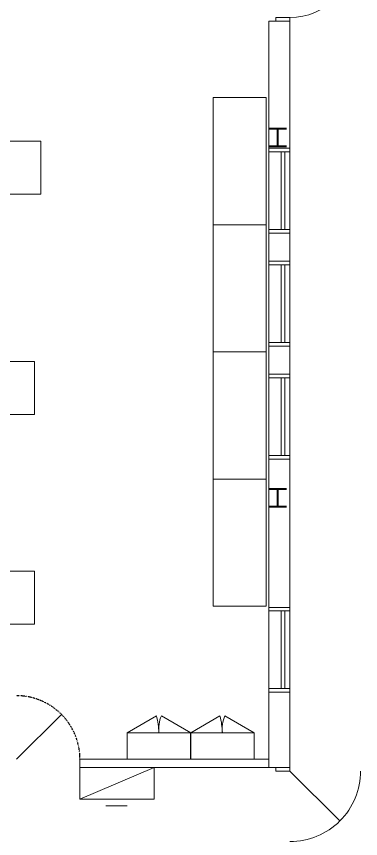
# Model space of a CAD drawing. Header units: inches. Extents: x -27 to 7514, y -484 to 2591.
# Drawn here: x 4698.1 to 4893.1, y 251.7 to 717.2 of the extents above; entities that cross this region are included whole.
import ezdxf

# ---------------------------------------------------------------- set-up
doc = ezdxf.new("R2010")
doc.units = ezdxf.units.IN
doc.header["$MEASUREMENT"] = 0
doc.linetypes.add('DIVIDE', pattern=[1.25, 0.5, -0.25, 0, -0.25, 0, -0.25])
for name, color, linetype, lineweight in [('A-Col', 6, 'Continuous', 40), ('A-Ext-Gl', 190, 'Continuous', 20), ('A-Ext-Wall', 70, 'Continuous', 20), ('F-FreeStand', 211, 'Continuous', 20), ('FS-File', 50, 'Continuous', 20), ('I-CWall', 110, 'Continuous', 20), ('I-Dor', 210, 'Continuous', 30)]:
    doc.layers.add(name, color=color, linetype=linetype, lineweight=lineweight)

# ---------------------------------------------------------------- blocks, each defined once
blk = doc.blocks.new('1W')
at = {"linetype": 'Continuous'}
for p, q in [((0.417, 0.417), (-0.417, 0.417)), ((0, 0.417), (0, -0.417)), ((0.417, -0.417), (-0.417, -0.417))]:
    blk.add_line(p, q, dxfattribs=at)
blk = doc.blocks.new('WIND2')
at = {"linetype": 'Continuous'}
for p, q in [((0, 4), (0, 0)), ((1, 4), (0, 4)), ((1, 0), (1, 4)), ((1, 3.833), (0, 3.833)), ((0.25, 0.167), (0.25, 3.833)), ((0.417, 0.167), (0.417, 3.833)), ((0, 0.167), (1, 0.167)), ((0, 0), (1, 0))]:
    blk.add_line(p, q, dxfattribs=at)
blk = doc.blocks.new('DOOR36')
at = {"linetype": 'Continuous'}
blk.add_line((0, 0), (2.121, 2.121), dxfattribs=at)
blk.add_arc((0, 0), 3, 360, 90, dxfattribs=at)
blk = doc.blocks.new('36_door')
at = {"linetype": 'Continuous'}
blk.add_line((0, 0), (-25.455996, -25.455996), dxfattribs=at)
at = {"linetype": 'DIVIDE'}
blk.add_arc((0, 0), 36, 180, 270, dxfattribs=at)
blk = doc.blocks.new('SLF425')
at = {"layer": 'FS-File'}
for p, q in [((-42, -18), (0, 0)), ((-27.268, -21.762), (-15.268, -21.762))]:
    blk.add_line(p, q, dxfattribs=at)
blk.add_lwpolyline([(-42, 0), (-42, -18), (0, -18), (0, 0)], close=True, dxfattribs=at)
blk = doc.blocks.new('T3072')
at = {"layer": 'F-FreeStand'}
blk.add_lwpolyline([(0, -30), (72, -30), (72, 0), (0, 0)], close=True, dxfattribs=at)
blk = doc.blocks.new('SC36')
at = {"layer": 'FS-File'}
for p, q in [((-36, -15), (-19.44, -24.56)), ((-0.04, -15), (-16.58, -24.55))]:
    blk.add_line(p, q, dxfattribs=at)
blk.add_lwpolyline([(-36, 0), (-36, -15), (0, -15), (0, 0)], close=True, dxfattribs=at)
for centre, major_axis, ratio, start_param, end_param in [((-36.03, -17.13), (18.05, 2.14), 0.999073, 5.744218, 6.283185), ((15.84, -15.2), (-0.2, -33.84), 0.997211, 4.712803, 4.998429)]:
    blk.add_ellipse(centre, major_axis=major_axis, ratio=ratio, start_param=start_param, end_param=end_param, dxfattribs=at)

msp = doc.modelspace()

# ---------------------------------------------------------------- linework, layer by layer
at = {"layer": 'A-Ext-Wall'}
for points in [[(4841.1, 642.54), (4841.1, 714.54)], [(4841.1, 714.54), (4853.1, 714.54)], [(4845.1, 716.54), (4845.1, 714.54)], [(4853.1, 716.54), (4845.1, 716.54)], [(4853.1, 714.54), (4853.1, 716.54)], [(4853.1, 714.54), (4853.1, 643.54)], [(4853.1, 643.54), (4853.1, 642.54)], [(4841.1, 594.54), (4841.1, 578.54)], [(4841.1, 594.54), (4853.1, 594.54)], [(4853.1, 594.54), (4853.1, 578.54)], [(4841.1, 514.54), (4841.1, 530.54)], [(4841.1, 530.54), (4853.1, 530.54)], [(4853.1, 530.54), (4853.1, 514.54)], [(4841.1, 382.54), (4841.1, 466.54)], [(4841.1, 466.54), (4853.1, 466.54)], [(4853.1, 435.95), (4853.1, 466.54)], [(4853.1, 382.54), (4853.1, 435.95)], [(4853.1, 382.54), (4841.1, 382.54)], [(4841.1, 291.91), (4841.1, 334.54)], [(4841.1, 334.54), (4853.1, 334.54)], [(4853.1, 334.54), (4853.1, 291.91)], [(4841.1, 291.91), (4853.1, 291.91)], [(4845.1, 289.91), (4845.1, 291.91)], [(4853.1, 289.91), (4845.1, 289.91)], [(4853.1, 291.91), (4853.1, 289.91)], [(4853.1, 289.91), (4881.38, 261.63)]]:
    msp.add_lwpolyline(points, dxfattribs=at)
msp.add_lwpolyline([(4853.1, 249.91, 0.414214), (4893.1, 289.91)], format="xyb", dxfattribs=at)
at = {"layer": 'I-CWall'}
for points in [[(4734.1, 291.91), (4734.1, 296.54)], [(4841.1, 296.54), (4734.1, 296.54)], [(4841.1, 291.91), (4734.1, 291.91)]]:
    msp.add_lwpolyline(points, dxfattribs=at)

# ---------------------------------------------------------------- block references
at = {"layer": 'A-Col', "xscale": 12, "yscale": 12, "zscale": 12}
for p in [(4846.1, 648.54), (4846.1, 444.54)]:
    msp.add_blockref('1W', p, dxfattribs=at)
at = {"layer": 'A-Ext-Gl', "xscale": 12, "yscale": 12, "zscale": 12, "rotation": 180}
for p in [(4853.1, 642.54), (4853.1, 578.54), (4853.1, 514.54), (4853.1, 382.54)]:
    msp.add_blockref('WIND2', p, dxfattribs=at)
at = {"layer": 'A-Ext-Wall', "xscale": 12, "yscale": 12, "zscale": 12, "rotation": 270}
msp.add_blockref('DOOR36', (4853.1, 752.54), dxfattribs=at)
at = {"layer": 'F-FreeStand', "rotation": 90}
for p in [(4809.59, 599.21), (4809.59, 527.21), (4809.59, 455.21), (4809.59, 383.21)]:
    msp.add_blockref('T3072', p, dxfattribs=at)
at = {"layer": 'F-FreeStand'}
for p in [(4639.9, 646.46), (4636.31, 521.78), (4636.31, 521.78), (4636.31, 402.98)]:
    msp.add_blockref('T3072', p, dxfattribs=at)
at = {"layer": 'FS-File', "rotation": 180}
for p in [(4760.84, 296.54), (4796.8, 296.54)]:
    msp.add_blockref('SC36', p, dxfattribs=at)
at = {"layer": 'FS-File'}
msp.add_blockref('SLF425', (4776.1, 291.91), dxfattribs=at)
at = {"layer": 'I-Dor', "rotation": 180}
msp.add_blockref('36_door', (4698.1, 296.54), dxfattribs=at)

doc.saveas('drawing.dxf')
